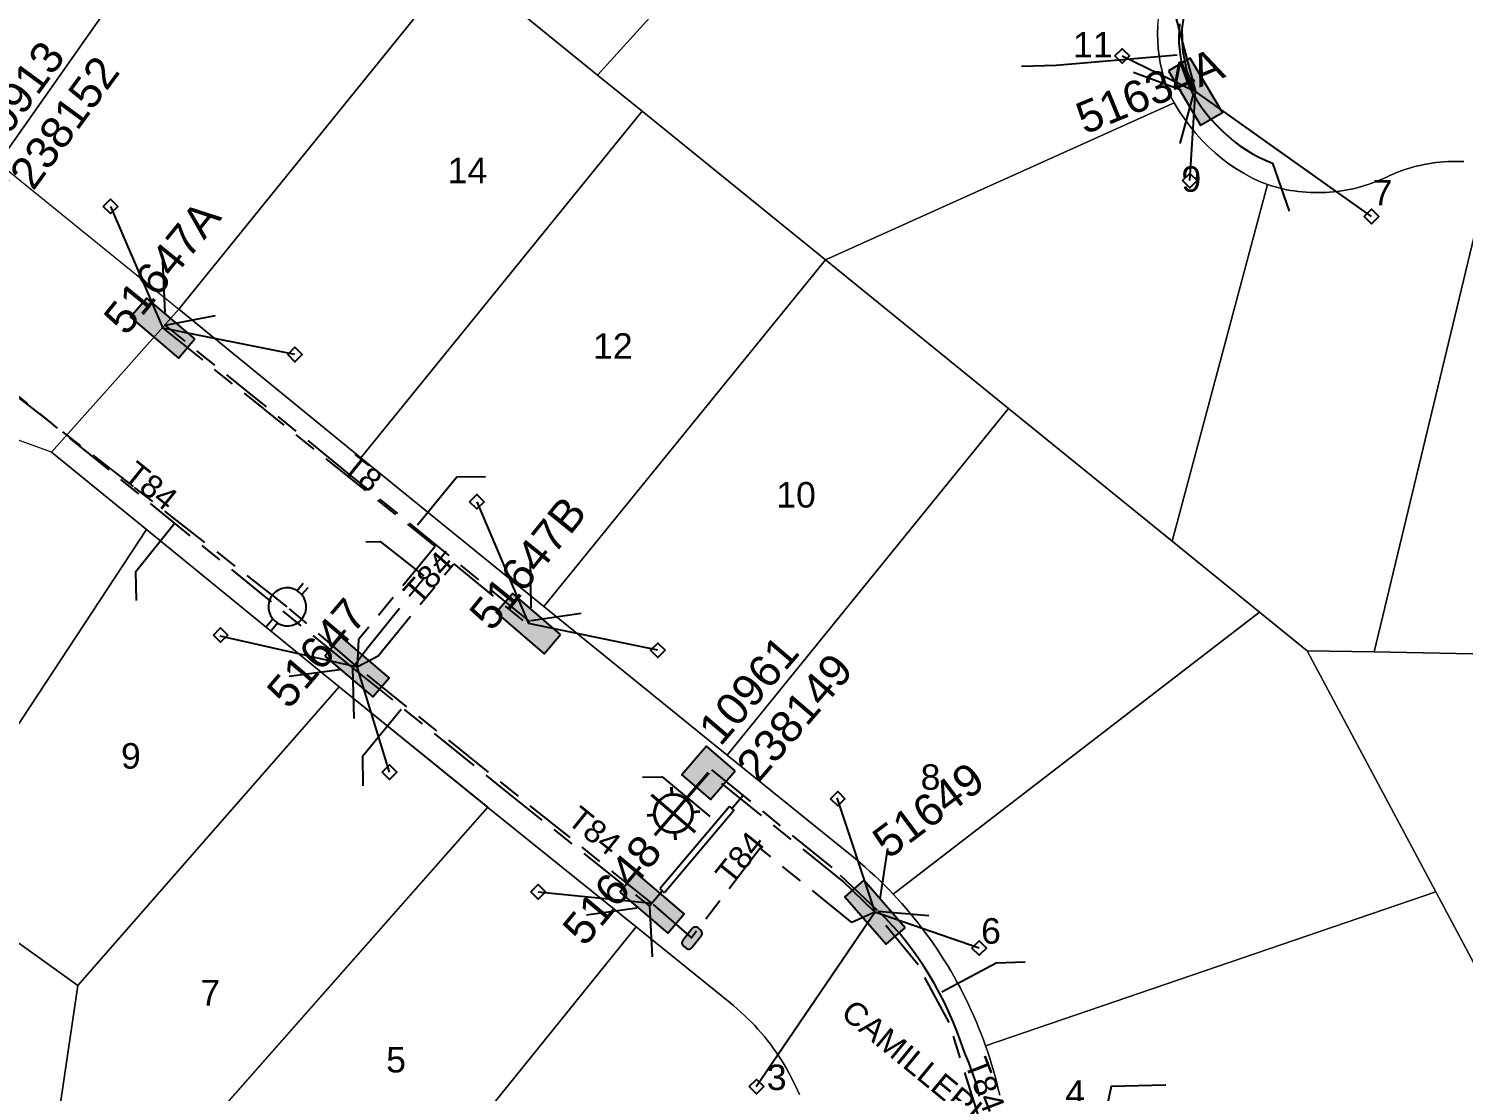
# Model space of a CAD drawing. Header units: metres. Extents: x 302094 to 304730, y 6265242 to 6268907.
# Drawn here: x 303814.9 to 303927.4, y 6267480.7 to 6267564 of the extents above; entities that cross this region are included whole.
import ezdxf
from ezdxf.enums import TextEntityAlignment as Align

# ---------------------------------------------------------------- set-up
doc = ezdxf.new("R2010")
doc.units = ezdxf.units.M
doc.linetypes.add('Cable Exist UG', pattern=[8.2, 4, -1.2, 1.8, -1.2])
doc.layers.get('0').update_dxf_attribs({"color": 6})
for name, color, linetype in [('_User Miscellaneous12', 7, 'Continuous'), ('Duct_SP_EXT', 7, 'Continuous'), ('Equip_LV_EXT', 7, 'Continuous'), ('Equip_SP_SL_EXT', 7, 'Continuous'), ('Mains_LV_EXT', 5, 'Continuous'), ('Mains_LV_SL_EXT', 4, 'Continuous'), ('Services_SP_EXT', 7, 'Continuous'), ('SupportsUG_SP_LV_EXT', 7, 'Continuous'), ('SupportsUG_SP_LV_SL_EXT', 7, 'Continuous'), ('Trench_SP_EXT', 7, 'Continuous')]:
    doc.layers.add(name, color=color, linetype=linetype)
doc.layers.add('Cadastre Land Parcels_SP_EXT', color=7, linetype='Continuous', lineweight=5)
doc.layers.add('Cadastre Roads_SP_EXT', color=9, linetype='Continuous', lineweight=5)
doc.styles.add('COLUMN_LABEL', font='arial.ttf')
doc.styles.add('iecARIAL', font='arial.ttf', dxfattribs={"height": 2})
doc.styles.add('POLE_LABEL', font='arial.ttf')
doc.styles.get("Standard").update_dxf_attribs({"font": 'arial.ttf'})

# ---------------------------------------------------------------- blocks, each defined once
blk = doc.blocks.new('COLUMN_EXT')
blk.add_hatch(color=256).paths.add_polyline_path([(-1.49, 1.48), (-1.49, -1.49), (1.48, -1.49), (1.48, 1.48)])
blk.add_lwpolyline([(-1.49, -1.49), (1.48, -1.49), (1.48, 1.48), (-1.49, 1.48)], close=True)
for tag, height, style, flags, p in [('ASSET_NUM', 2.5, 'COLUMN_LABEL', 8, (2, 2)), ('STRUCTURE_PLANT_NUMBER', 0.2, 'POLE_LABEL', 9, (1.81, 0.03)), ('STREET_CODE', 0.2, 'COLUMN_LABEL', 9, (1.81, -0.2))]:
    blk.add_attdef(tag, text='', height=height, dxfattribs=dict(style=style, flags=flags)).set_placement(p, align=Align.MIDDLE_LEFT)
at = {"flags": 9}
for tag, p in [('COLUMN_TYPE', (1.81, -0.4)), ('OWNED_BY', (1.81, -0.6)), ('STATE', (1.81, -0.8)), ('USAGE', (1.81, -1)), ('LEGEND', (1.81, -1.2)), ('STREETNAME', (1.81, -1.6)), ('SUBURB', (1.81, -1.8)), ('LOCATION', (1.81, -1.4)), ('NOTES', (1.81, -2))]:
    blk.add_attdef(tag, text='', height=0.2, dxfattribs=at).set_placement(p, align=Align.MIDDLE_LEFT)
at = {"flags": 1}
blk.add_attdef('Z', (1.81, -2.35), '', height=0.2, dxfattribs=at)
blk = doc.blocks.new('PILLAR_EXT')
blk.add_hatch(color=256).paths.add_polyline_path([(-2.475, 0.99), (-2.475, -0.99), (2.475, -0.99), (2.475, 0.99)])
blk.add_lwpolyline([(-2.475, -0.99), (2.475, -0.99), (2.475, 0.99), (-2.475, 0.99)], close=True)
at = {"style": 'iecARIAL', "flags": 8}
blk.add_attdef('ASSET_NUM', (1.5, 3.5), '', height=2.5, dxfattribs=at)
for tag, p, flags in [('OWNED_BY', (0, -0.2), 9), ('STATE', (0, -0.4), 9), ('SUPPORT_TYPE', (0, -0.6), 9), ('USAGE', (0, -0.8), 9), ('LEGEND', (0, -1), 9), ('LOCATION', (0, -1.2), 9), ('STREETNAME', (0, -1.8), 9), ('SUBURB', (0, -2), 1), ('NOTES', (0, -1.4), 9), ('PARENT', (0, -1.6), 9)]:
    blk.add_attdef(tag, p, '', height=0.2, dxfattribs=dict(flags=flags))
blk = doc.blocks.new('SL_LANTERN_EXT')
at = {"lineweight": 40}
for p, q in [((-1.46, 5.68), (-1.06, 5.28)), ((0, 1.97), (0, 6.47)), ((1.46, 5.68), (1.06, 5.28)), ((-2.25, 4.22), (2.25, 4.22)), ((-1.46, 2.76), (-1.06, 3.16)), ((0, 0), (0, 2.72)), ((1.46, 2.76), (1.06, 3.16))]:
    blk.add_line(p, q, dxfattribs=at)
blk.add_circle((0, 4.22), 1.5, dxfattribs=at)
at = {"style": 'iecARIAL', "flags": 8}
blk.add_attdef('ASSET_NUM', (1.5, 1.5), '', height=2.5, dxfattribs=at)
for tag, p, height, flags in [('CONSTRUCTED_VOLTAGE', (0.98, -0.65), 0.2, 9), ('CONTROL_TYPE', (0.98, -0.85), 0.2, 9), ('LANTERN_PURPOSE', (0.98, -1.05), 0.2, 9), ('LANTERN_TYPE', (0.98, -1.25), 0.2, 9), ('LNUMBER', (2.18, -3.25), 2.5, 8), ('OPERATING_VOLTAGE', (0.98, -1.65), 0.2, 9), ('ORIENTATION', (0.98, -1.85), 0.2, 9), ('OWNED_BY', (0.98, -2.05), 0.2, 9), ('STATE', (0.98, -2.25), 0.2, 9), ('NO_PHASES', (0.98, -1.45), 0.2, 9), ('USAGE', (0.98, -2.45), 0.2, 9), ('CEXIST', (0.98, -2.65), 0.2, 9), ('CNEW', (0.98, -2.85), 0.2, 9), ('CNUMBER', (0.98, -3.05), 0.2, 9), ('CREMOVE', (0.98, -3.25), 0.2, 9), ('CREPLACE', (0.98, -3.45), 0.2, 9), ('LKINGHEIGHT', (0.98, -3.65), 0.2, 9), ('LBRACKET', (0.98, -3.85), 0.2, 9), ('LBRACKETVOCAB', (0.98, -4.05), 0.2, 9), ('LCATEGORY', (0.98, -4.25), 0.2, 9), ('LCHARGE1', (0.98, -4.45), 0.2, 9), ('LCHARGE1PERCENT', (0.98, -4.65), 0.2, 9), ('LCHARGE2', (0.98, -4.85), 0.2, 9), ('LCHARGE2PERCENT', (0.98, -5.05), 0.2, 9), ('LCHARGE3', (0.98, -5.25), 0.2, 9), ('LCHARGE3PERCENT', (0.98, -5.45), 0.2, 9), ('LEXIST', (0.98, -5.65), 0.2, 9), ('LLAMP', (0.98, -5.85), 0.2, 9), ('LLAMPVOCAB', (0.98, -6.05), 0.2, 9), ('LMAST', (0.98, -6.25), 0.2, 9), ('LMASTVOCAB', (0.98, -6.45), 0.2, 9), ('LNEW', (0.98, -6.65), 0.2, 9), ('LANTNUMBER', (0.98, -6.85), 0.2, 9), ('LOUTREACH', (0.98, -7.25), 0.2, 9), ('LOUTREACHVOCAB', (0.98, -7.45), 0.2, 9), ('LRATECODE', (0.98, -7.65), 0.2, 9), ('LREMOVE', (0.98, -7.85), 0.2, 9), ('LREPLACE', (0.98, -8.05), 0.2, 9), ('LTYPE', (0.98, -8.25), 0.2, 9), ('LTYPEVOCAB', (0.98, -8.45), 0.2, 9), ('LEGEND', (0.98, -8.65), 0.2, 9), ('LOCATION', (0.98, -8.85), 0.2, 9), ('NOTES', (0.98, -9.05), 0.2, 9), ('STREETNAME', (0.98, -9.25), 0.2, 9), ('SUBURB', (0.98, -9.45), 0.2, 1)]:
    blk.add_attdef(tag, p, '', height=height, dxfattribs=dict(flags=flags))
blk = doc.blocks.new('CCP_EXT')
at = {"flags": 9}
for tag, p in [('STATE', (0, -1.8)), ('LEGEND', (0, -1.4)), ('LIFE_SUPPORT', (0, -1.6)), ('NOTES', (0, -2))]:
    blk.add_attdef(tag, text='', height=0.2, dxfattribs=at).set_placement(p, align=Align.MIDDLE_LEFT)
blk.add_wipeout([(0, 0.57), (0.57, 0), (0, -0.57), (-0.57, 0)])
blk.add_lwpolyline([(-0.57, 0), (0, 0.57), (0.57, 0), (0, -0.57), (-0.57, 0)])
at = {"flags": 1}
blk.add_attdef('Z', (0, 0), '', height=0.2, dxfattribs=at)
at = {"flags": 9}
for tag, p in [('CCP_TYPE', (0, 0)), ('CONSTRUCTED_VOLTAGE', (0, -0.2)), ('OPERATING_VOLTAGE', (0, -0.6)), ('ORIENTATION', (0, -0.8)), ('OWNED_BY', (0, -1)), ('NO_PHASES', (0, -0.4)), ('USAGE', (0, -1.2))]:
    blk.add_attdef(tag, text='', height=0.2, dxfattribs=at).set_placement(p, align=Align.MIDDLE_LEFT)
blk = doc.blocks.new('LV_STJ_EXT')
h = blk.add_hatch(color=256)
edge = h.paths.add_edge_path()
edge.add_ellipse((-0.59, 0.13), major_axis=(0.226, 0.226), ratio=1, start_angle=45, end_angle=135)
edge.add_line((-0.91, 0.13), (-0.91, -0.13))
edge.add_ellipse((-0.59, -0.13), major_axis=(0.226, 0.226), ratio=1, start_angle=135, end_angle=225)
edge.add_line((-0.59, -0.45), (0.59, -0.45))
edge.add_ellipse((0.59, -0.13), major_axis=(-0.226, 0.226), ratio=1, start_angle=135, end_angle=225)
edge.add_line((0.91, -0.13), (0.91, 0.13))
edge.add_ellipse((0.59, 0.13), major_axis=(-0.226, 0.226), ratio=1, start_angle=225, end_angle=315)
edge.add_line((0.59, 0.45), (-0.59, 0.45))
blk.add_lwpolyline([(-0.91, 0.13), (-0.91, -0.13, 0.414214), (-0.59, -0.45), (0.59, -0.45, 0.414214), (0.91, -0.13), (0.91, 0.13, 0.414214), (0.59, 0.45), (-0.59, 0.45, 0.414214)], format="xyb", close=True)
at = {"flags": 1}
blk.add_attdef('Z', (0, 0), '', height=0.2, dxfattribs=at)
at = {"flags": 9}
for tag, p in [('ORIENTATION', (0, 0)), ('USAGE', (0, -0.2)), ('LEGEND', (0, -0.4)), ('NOTES', (0, -0.6))]:
    blk.add_attdef(tag, text='', height=0.2, dxfattribs=at).set_placement(p, align=Align.MIDDLE_LEFT)
blk = doc.blocks.new('LV_UG_LINKS_OPEN_EXT')
for p, q in [((-0.25, 1.47), (-0.25, 2.22)), ((0.25, 1.47), (0.25, 2.22)), ((-0.25, -1.47), (-0.25, -2.22)), ((0.25, -1.47), (0.25, -2.22))]:
    blk.add_line(p, q)
at = {"flags": 9}
for tag, p in [('ACTUAL_STATUS', (0, 0)), ('CONSTRUCTED_VOLTAGE', (0, -0.2)), ('OPERATING_VOLTAGE', (0, -0.6)), ('ORIENTATION', (0, -0.8)), ('STATE', (0, -1)), ('SWITCH_TYPE', (0, -1.2)), ('NO_PHASES', (0, -0.4)), ('USAGE', (0, -1.4)), ('NOTES', (0, -1.6))]:
    blk.add_attdef(tag, text='', height=0.2, dxfattribs=at).set_placement(p, align=Align.MIDDLE_LEFT)
at = {"flags": 1}
blk.add_attdef('Z', (0, 0), '', height=0.2, dxfattribs=at)
blk.add_wipeout([(-0.25, 1.47), (-0.43, 1.43), (-0.61, 1.36), (-0.77, 1.28), (-0.93, 1.17), (-1.07, 1.05), (-1.19, 0.9), (-1.29, 0.75), (-1.38, 0.58), (-1.44, 0.4), (-1.48, 0.22), (-1.49, 0.03), (-1.49, -0.16), (-1.45, -0.34), (-1.4, -0.52), (-1.32, -0.69), (-1.23, -0.85), (-1.11, -1), (-0.98, -1.13), (-0.83, -1.24), (-0.66, -1.34), (-0.49, -1.41), (-0.31, -1.46), (-0.13, -1.49), (0.06, -1.49), (0.25, -1.47), (0.43, -1.43), (0.61, -1.36), (0.77, -1.28), (0.93, -1.17), (1.07, -1.05), (1.19, -0.9), (1.29, -0.75), (1.38, -0.58), (1.44, -0.4), (1.48, -0.22), (1.49, -0.03), (1.49, 0.16), (1.45, 0.34), (1.4, 0.52), (1.32, 0.69), (1.23, 0.85), (1.11, 1), (0.98, 1.13), (0.83, 1.24), (0.66, 1.34), (0.49, 1.41), (0.31, 1.46), (0.13, 1.49), (-0.06, 1.49)])
blk.add_lwpolyline([(0, -1.49, 1), (0, 1.49, 1)], format="xyb", close=True)

msp = doc.modelspace()

# ---------------------------------------------------------------- linework, layer by layer
at = {"layer": '_User Miscellaneous12'}
for p, q in [((303869.88, 6267503.03), (303864.42, 6267496.55)), ((303870.25, 6267502.72), (303864.79, 6267496.24)), ((303869.88, 6267503.03), (303870.06, 6267502.87)), ((303870.25, 6267502.72), (303870.06, 6267502.87)), ((303864.42, 6267496.55), (303864.6, 6267496.4)), ((303864.79, 6267496.24), (303864.6, 6267496.4))]:
    msp.add_line(p, q, dxfattribs=at)
at = {"layer": 'Cadastre Land Parcels_SP_EXT', "linetype": 'Continuous'}
for points in [[(303860.17, 6267605.58), (303859.51, 6267605.46), (303858.84, 6267605.37), (303858.18, 6267605.32), (303857.52, 6267605.3), (303856.86, 6267605.32), (303856.2, 6267605.38), (303855.54, 6267605.47), (303854.89, 6267605.6), (303854.25, 6267605.77), (303853.62, 6267605.97), (303853, 6267606.21), (303852.38, 6267606.48), (303851.78, 6267606.79), (303851.19, 6267607.13), (303850.62, 6267607.5), (303839.87, 6267576.37), (303848.67, 6267569.22), (303859.54, 6267560.39), (303868.26, 6267570.03), (303860.17, 6267605.58)], [(303832.56, 6267581.98), (303822.22, 6267590.61), (303798.37, 6267565.01), (303812.53, 6267553.51), (303832.56, 6267581.98)], [(303839.87, 6267576.37), (303832.56, 6267581.98), (303812.53, 6267553.51), (303826.7, 6267542.02), (303848.67, 6267569.22), (303839.87, 6267576.37)], [(303903.95, 6267567.08), (303868.26, 6267570.03), (303859.54, 6267560.39), (303863.03, 6267557.56), (303877.4, 6267545.89), (303904.74, 6267558.21), (303904.49, 6267558.69), (303904.27, 6267559.19), (303904.08, 6267559.71), (303903.91, 6267560.24), (303903.76, 6267560.79), (303903.64, 6267561.34), (303903.55, 6267561.91), (303903.49, 6267562.48), (303903.45, 6267563.06), (303903.44, 6267563.64), (303903.46, 6267564.22), (303903.51, 6267564.8), (303903.58, 6267565.38), (303903.68, 6267565.95), (303903.8, 6267566.52), (303903.95, 6267567.08)], [(303859.54, 6267560.39), (303848.67, 6267569.22), (303826.7, 6267542.02), (303840.96, 6267530.38), (303863.03, 6267557.56), (303859.54, 6267560.39)], [(303912.06, 6267551.8), (303911.44, 6267552.05), (303910.82, 6267552.34), (303910.22, 6267552.67), (303909.63, 6267553.03), (303909.06, 6267553.41), (303908.5, 6267553.83), (303907.96, 6267554.28), (303907.44, 6267554.76), (303906.94, 6267555.27), (303906.45, 6267555.81), (303905.99, 6267556.37), (303905.55, 6267556.96), (303905.13, 6267557.57), (303904.74, 6267558.21), (303877.4, 6267545.89), (303891.76, 6267534.23), (303904.58, 6267523.83), (303912.06, 6267551.8)], [(303877.4, 6267545.89), (303863.03, 6267557.56), (303840.96, 6267530.38), (303855.33, 6267518.71), (303877.4, 6267545.89)], [(303891.76, 6267534.23), (303877.4, 6267545.89), (303855.33, 6267518.71), (303869.69, 6267507.04), (303891.76, 6267534.23)], [(303911.42, 6267518.27), (303904.58, 6267523.83), (303891.76, 6267534.23), (303869.69, 6267507.04), (303879.34, 6267499.26), (303879.74, 6267498.94), (303880.13, 6267498.61), (303880.51, 6267498.27), (303880.89, 6267497.93), (303881.27, 6267497.58), (303881.64, 6267497.23), (303882, 6267496.87), (303882.36, 6267496.51), (303882.71, 6267496.14), (303911.42, 6267518.27)], [(303824.16, 6267524.74), (303816.72, 6267530.81), (303813.2, 6267532.1), (303809.49, 6267531.56), (303806.49, 6267529.32), (303791.97, 6267508.12), (303806.46, 6267497.83), (303824.16, 6267524.74)], [(303839.27, 6267512.41), (303824.16, 6267524.74), (303806.46, 6267497.83), (303818.79, 6267488.99), (303839.27, 6267512.41)], [(303925.25, 6267496.32), (303915.16, 6267515.24), (303911.42, 6267518.27), (303882.71, 6267496.14), (303883.05, 6267495.77), (303883.39, 6267495.4), (303883.72, 6267495.02), (303884.04, 6267494.64), (303884.36, 6267494.25), (303884.67, 6267493.86), (303884.98, 6267493.46), (303885.28, 6267493.06), (303885.58, 6267492.66), (303885.87, 6267492.25), (303886.15, 6267491.83), (303886.42, 6267491.41), (303886.69, 6267490.99), (303886.96, 6267490.57), (303887.22, 6267490.14), (303887.47, 6267489.7), (303887.71, 6267489.26), (303887.95, 6267488.82), (303888.18, 6267488.38), (303888.41, 6267487.93), (303888.62, 6267487.48), (303888.83, 6267487.03), (303889.04, 6267486.57), (303889.24, 6267486.11), (303889.43, 6267485.64), (303889.61, 6267485.18), (303889.79, 6267484.71), (303889.96, 6267484.24), (303925.25, 6267496.32)], [(303920.41, 6267515.14), (303915.16, 6267515.24), (303925.25, 6267496.32), (303929.72, 6267487.94), (303946.47, 6267487.61), (303947.51, 6267493.23), (303950.8, 6267511.03), (303981.33, 6267510.44), (303981.68, 6267513.93), (303961.54, 6267514.33), (303938.42, 6267514.78), (303920.41, 6267515.14)], [(303850.92, 6267502.96), (303839.27, 6267512.41), (303818.79, 6267488.99), (303816.57, 6267473.93), (303820.43, 6267473.36), (303824.36, 6267472.79), (303850.92, 6267502.96)], [(303818.79, 6267488.99), (303806.46, 6267497.83), (303791.97, 6267508.12), (303784.35, 6267496.98), (303804.89, 6267471.63), (303816.57, 6267473.93), (303818.79, 6267488.99)], [(303862.55, 6267493.58), (303850.92, 6267502.95), (303824.36, 6267472.79), (303833.44, 6267471.47), (303843.54, 6267469.99), (303862.55, 6267493.58)]]:
    msp.add_lwpolyline(points, close=True, dxfattribs=at)
for points in [[(303927.44, 6267553.6), (303927.13, 6267553.62), (303926.81, 6267553.62), (303926.5, 6267553.62), (303926.19, 6267553.61), (303925.88, 6267553.59), (303925.57, 6267553.56), (303925.26, 6267553.53), (303924.95, 6267553.49), (303924.64, 6267553.44), (303924.33, 6267553.38), (303924.03, 6267553.31), (303923.72, 6267553.24), (303923.42, 6267553.16), (303923.12, 6267553.07), (303922.83, 6267552.98), (303922.53, 6267552.87), (303922.24, 6267552.77), (303921.95, 6267552.65), (303921.66, 6267552.52), (303921.38, 6267552.39), (303921.1, 6267552.26), (303920.82, 6267552.14), (303920.53, 6267552.02), (303920.24, 6267551.91), (303919.95, 6267551.81), (303919.66, 6267551.72), (303919.36, 6267551.63), (303919.06, 6267551.55), (303918.76, 6267551.48), (303918.46, 6267551.41), (303918.16, 6267551.36), (303917.85, 6267551.31), (303917.55, 6267551.26), (303917.24, 6267551.23), (303916.93, 6267551.2), (303916.62, 6267551.18), (303916.32, 6267551.17), (303916.01, 6267551.17), (303915.7, 6267551.17), (303915.39, 6267551.18), (303915.08, 6267551.2), (303914.77, 6267551.22), (303914.47, 6267551.26), (303914.16, 6267551.3), (303913.86, 6267551.35), (303913.55, 6267551.4), (303913.25, 6267551.47), (303912.95, 6267551.54), (303912.65, 6267551.62), (303912.36, 6267551.7), (303912.06, 6267551.8), (303904.58, 6267523.83), (303911.42, 6267518.27), (303915.16, 6267515.24), (303920.41, 6267515.14), (303929.6, 6267553.3)], [(303929.6, 6267553.3), (303920.41, 6267515.14), (303938.42, 6267514.78)], [(303929.72, 6267487.94), (303925.25, 6267496.32), (303889.96, 6267484.24), (303890.12, 6267483.76), (303890.28, 6267483.28), (303890.43, 6267482.8), (303890.57, 6267482.32), (303890.7, 6267481.84), (303890.83, 6267481.35), (303890.95, 6267480.86), (303891.06, 6267480.37)], [(303875.36, 6267480.42), (303875.21, 6267480.77), (303875.05, 6267481.12), (303874.88, 6267481.46), (303874.71, 6267481.8), (303874.53, 6267482.13), (303874.34, 6267482.47), (303874.15, 6267482.79), (303873.95, 6267483.12), (303873.74, 6267483.44), (303873.53, 6267483.75), (303873.3, 6267484.06), (303873.08, 6267484.37), (303872.85, 6267484.67), (303872.61, 6267484.97), (303872.36, 6267485.26), (303872.11, 6267485.55), (303871.85, 6267485.83), (303871.59, 6267486.1), (303871.32, 6267486.37), (303871.05, 6267486.64), (303870.77, 6267486.9), (303870.49, 6267487.15), (303870.2, 6267487.4), (303869.91, 6267487.64), (303862.55, 6267493.58), (303843.54, 6267469.99)]]:
    msp.add_lwpolyline(points, dxfattribs=at)
at = {"layer": 'Duct_SP_EXT'}
for p, q in [((303869.88, 6267503.03), (303864.42, 6267496.55)), ((303870.25, 6267502.72), (303864.79, 6267496.24)), ((303869.88, 6267503.03), (303870.06, 6267502.87)), ((303870.25, 6267502.72), (303870.06, 6267502.87)), ((303864.42, 6267496.55), (303864.6, 6267496.4)), ((303864.79, 6267496.24), (303864.6, 6267496.4))]:
    msp.add_line(p, q, dxfattribs=at)
at = {"layer": 'Duct_SP_EXT', "linetype": 'Continuous'}
for points in [[(303823.38, 6267519.19), (303823.34, 6267521.46), (303826.38, 6267525.26)], [(303841.37, 6267523.77), (303842.48, 6267523.8), (303845.91, 6267521.12)], [(303863.06, 6267505.33), (303864.6, 6267505.34), (303868.34, 6267502.24)], [(303904.09, 6267481.16), (303899.79, 6267481.05), (303896.56, 6267465.77), (303890.7, 6267465.41)]]:
    msp.add_lwpolyline(points, dxfattribs=at)
at = {"layer": 'Mains_LV_EXT', "linetype": 'Cable Exist UG'}
for points in [[(303921.82, 6267572.49), (303919.87, 6267568.95), (303917.65, 6267570.05), (303915.47, 6267570.23), (303913.66, 6267569.79), (303912.6, 6267569.28), (303911.18, 6267568.38), (303910.28, 6267567.08), (303910.04, 6267566.54), (303906.37, 6267568.32), (303905.98, 6267567.23), (303905.59, 6267565.78), (303905.34, 6267564.03), (303905.38, 6267562.35), (303905.73, 6267560.68), (303906.41, 6267559.09)], [(303840.68, 6267513.97), (303842.33, 6267514.85), (303848.27, 6267522.06), (303854.05, 6267517.28)], [(303881.28, 6267494.73), (303879.48, 6267493.91), (303872.28, 6267499.74), (303866.89, 6267492.71)], [(303866.94, 6267492.7), (303863.8, 6267495.45)]]:
    msp.add_lwpolyline(points, dxfattribs=at)
at = {"layer": 'Services_SP_EXT'}
msp.add_lwpolyline([(303903.01, 6267571.92), (303906.41, 6267559.09)], dxfattribs=at)
at = {"layer": 'Trench_SP_EXT', "linetype": 'Cable Exist UG'}
for points in [[(303905.16, 6267564.4), (303905.12, 6267563.9), (303905.1, 6267563.41), (303905.11, 6267562.93), (303905.15, 6267562.45), (303905.2, 6267561.98), (303905.28, 6267561.51), (303905.38, 6267561.05), (303905.51, 6267560.6), (303905.65, 6267560.15), (303905.82, 6267559.72), (303906, 6267559.31), (303906.23, 6267558.88)], [(303901.54, 6267560.61), (303906.23, 6267558.88), (303904.91, 6267554.04)], [(303906.16, 6267559.02), (303906.51, 6267558.42), (303906.88, 6267557.88), (303907.26, 6267557.37), (303907.66, 6267556.89), (303908.08, 6267556.43), (303908.52, 6267555.99), (303908.97, 6267555.59), (303909.43, 6267555.2), (303909.9, 6267554.85), (303910.38, 6267554.52), (303910.87, 6267554.22), (303911.38, 6267553.96), (303911.89, 6267553.72), (303912.44, 6267553.49)], [(303912.44, 6267553.49), (303914.08, 6267548.82)], [(303825.42, 6267545.77), (303825.64, 6267540.78), (303830.56, 6267541.71)], [(303846.71, 6267521.91), (303847.67, 6267523.06)], [(303854.26, 6267522.6), (303854.3, 6267517.6), (303859.25, 6267518.33)], [(303841.49, 6267515.46), (303846.64, 6267521.84)], [(303840.33, 6267513.89), (303841.49, 6267515.46)], [(303835.36, 6267513.24), (303840.31, 6267513.91), (303840.46, 6267509.1)], [(303870.06, 6267502.87), (303870.94, 6267503.91)], [(303882.26, 6267499.73), (303881.52, 6267494.82), (303886.47, 6267494.38)], [(303863.61, 6267495.22), (303864.6, 6267496.4)], [(303858.66, 6267494.52), (303863.61, 6267495.22), (303863.88, 6267490.22)]]:
    msp.add_lwpolyline(points, dxfattribs=at)

# ---------------------------------------------------------------- block references
at = {"layer": 'Equip_LV_EXT', "rotation": 231.2811115649765}
msp.add_blockref('LV_STJ_EXT', (303866.94, 6267492.7), dxfattribs=at)
at = {"layer": 'Equip_SP_SL_EXT'}
ref = msp.add_blockref('SL_LANTERN_EXT', (303811.27, 6267552.05), dxfattribs=dict(at, rotation=139.7333784794509))
ref.add_attrib('ASSET_NUM', '10913', dxfattribs={"layer": '0', "height": 2.5, "rotation": 53.791, "style": 'iecARIAL'}).set_placement((303812.77, 6267553.55), align=Align.BOTTOM_LEFT)
ref = msp.add_blockref('SL_LANTERN_EXT', (303868.23, 6267505.67), dxfattribs=dict(at, rotation=139.356226737164))
ref.add_attrib('ASSET_NUM', '10961', dxfattribs={"layer": '0', "height": 2.5, "rotation": 49.3956, "style": 'iecARIAL'}).set_placement((303869.73, 6267507.17), align=Align.BOTTOM_LEFT)
at = {"layer": 'SupportsUG_SP_LV_EXT'}
ref = msp.add_blockref('PILLAR_EXT', (303906.41, 6267559.09), dxfattribs=dict(at, rotation=300.5069638368123))
ref.add_attrib('ASSET_NUM', '51634A', dxfattribs={"layer": '0', "height": 2.5, "rotation": 22.3266, "style": 'iecARIAL'}).set_placement((303907.91, 6267562.59), align=Align.TOP_RIGHT)
ref = msp.add_blockref('PILLAR_EXT', (303825.44, 6267540.55), dxfattribs=dict(at, rotation=139.7543869319392))
ref.add_attrib('ASSET_NUM', '51647A', dxfattribs={"layer": '0', "height": 2.5, "rotation": 51.0071, "style": 'iecARIAL'}).set_placement((303826.94, 6267544.06), align=Align.BOTTOM_CENTER)
ref = msp.add_blockref('PILLAR_EXT', (303854.11, 6267517.37), dxfattribs=dict(at, rotation=139.356226737164))
ref.add_attrib('ASSET_NUM', '51647B', dxfattribs={"layer": '0', "height": 2.5, "rotation": 51.0071, "style": 'iecARIAL'}).set_placement((303855.61, 6267520.87), align=Align.BOTTOM_CENTER)
ref = msp.add_blockref('PILLAR_EXT', (303840.68, 6267513.97), dxfattribs=dict(at, rotation=319.5817382971804))
ref.add_attrib('ASSET_NUM', '51647', dxfattribs={"layer": '0', "height": 2.5, "rotation": 49.618, "style": 'iecARIAL'}).set_placement((303842.18, 6267517.47), align=Align.BOTTOM_RIGHT)
ref = msp.add_blockref('PILLAR_EXT', (303881.28, 6267494.73), dxfattribs=dict(at, rotation=131.0999050040244))
ref.add_attrib('ASSET_NUM', '51649', dxfattribs={"layer": '0', "height": 2.5, "rotation": 36.8624, "style": 'iecARIAL'}).set_placement((303882.78, 6267498.23), align=Align.BOTTOM_LEFT)
ref = msp.add_blockref('PILLAR_EXT', (303863.8, 6267495.45), dxfattribs=dict(at, rotation=319.5815381373365))
ref.add_attrib('ASSET_NUM', '51648', dxfattribs={"layer": '0', "height": 2.5, "rotation": 50.3384, "style": 'iecARIAL'}).set_placement((303865.3, 6267498.95), align=Align.BOTTOM_RIGHT)
at = {"layer": 'SupportsUG_SP_LV_SL_EXT'}
ref = msp.add_blockref('COLUMN_EXT', (303811.27, 6267551.97), dxfattribs=dict(at, rotation=139.7333784794509))
ref.add_attrib('ASSET_NUM', '238152', dxfattribs={"layer": '0', "height": 2.5, "rotation": 53.791, "style": 'COLUMN_LABEL'}).set_placement((303813.27, 6267552.72), align=Align.TOP_LEFT)
ref = msp.add_blockref('COLUMN_EXT', (303868.23, 6267505.67), dxfattribs=dict(at, rotation=139.356226737164))
ref.add_attrib('ASSET_NUM', '238149', dxfattribs={"layer": '0', "height": 2.5, "rotation": 49.3956, "style": 'COLUMN_LABEL'}).set_placement((303870.23, 6267506.42), align=Align.TOP_LEFT)

# ---------------------------------------------------------------- texts
at = {"layer": 'Cadastre Land Parcels_SP_EXT'}
for s, p in [('11', (303896.81, 6267561.77)), ('14', (303847.78, 6267551.91)), ('9', (303905.31, 6267551.24)), ('7', (303920.3, 6267550.17)), ('12', (303859.18, 6267538.14)), ('10', (303873.54, 6267526.47)), ('9', (303822.17, 6267505.99)), ('8', (303884.86, 6267504.33)), ('6', (303889.6, 6267492.26)), ('7', (303828.39, 6267487.41)), ('5', (303842.96, 6267482.16)), ('3', (303872.8, 6267480.78)), ('4', (303896.2, 6267479.55))]:
    msp.add_text(s, height=2, dxfattribs=at).set_placement(p)
at = {"layer": 'Cadastre Roads_SP_EXT'}
msp.add_text('CAMILLERI AVE', height=1.8, rotation=320.5278, dxfattribs=at).set_placement((303878.5, 6267486.63))
at = {"layer": 'Mains_LV_EXT'}
for s, rotation, p in [('T84', 321.1405, (303822.28, 6267528.83)), ('T8', 320.9709, (303839.4, 6267529.39)), ('T84', 48.5221, (303845.5, 6267518.78)), ('T84', 321.0822, (303857.04, 6267501.78)), ('T84', 51.3536, (303870.04, 6267496.73)), ('T84', 291.1234, (303888.29, 6267482.89))]:
    msp.add_text(s, height=1.8, rotation=rotation, dxfattribs=at).set_placement(p)

# ---------------------------------------------------------------- next in the draw order: block references
at = {"layer": 'Services_SP_EXT'}
for p in [(303900.66, 6267561.89), (303905.97, 6267552.11), (303821.35, 6267550.09), (303920.21, 6267549.3), (303835.81, 6267538.47), (303850.07, 6267526.93), (303829.98, 6267516.47), (303864.26, 6267515.27), (303843.22, 6267505.71), (303878.36, 6267503.63), (303854.87, 6267496.33), (303889.45, 6267491.92), (303872, 6267481.05)]:
    msp.add_blockref('CCP_EXT', p, dxfattribs=at)

# ---------------------------------------------------------------- next in the draw order: linework, layer by layer
at = {"layer": 'Cadastre Roads_SP_EXT', "linetype": 'Continuous'}
for points in [[(303903.46, 6267564.22), (303903.44, 6267563.64), (303903.45, 6267563.06), (303903.49, 6267562.48), (303903.55, 6267561.91), (303903.64, 6267561.34), (303903.76, 6267560.79), (303903.91, 6267560.25), (303904.08, 6267559.71), (303904.27, 6267559.19), (303904.49, 6267558.69), (303904.74, 6267558.21), (303905.13, 6267557.57), (303905.55, 6267556.96), (303905.99, 6267556.37), (303906.45, 6267555.81), (303906.94, 6267555.27), (303907.44, 6267554.76), (303907.96, 6267554.28), (303908.5, 6267553.83), (303909.06, 6267553.41), (303909.63, 6267553.02), (303910.22, 6267552.67), (303910.82, 6267552.34), (303911.44, 6267552.05), (303912.06, 6267551.8), (303912.36, 6267551.7), (303912.65, 6267551.62), (303912.95, 6267551.54), (303913.25, 6267551.47), (303913.55, 6267551.4), (303913.86, 6267551.35), (303914.16, 6267551.3), (303914.47, 6267551.26), (303914.77, 6267551.22), (303915.08, 6267551.2), (303915.39, 6267551.18), (303915.7, 6267551.17), (303916.01, 6267551.17), (303916.32, 6267551.17), (303916.62, 6267551.18), (303916.93, 6267551.2), (303917.24, 6267551.23), (303917.55, 6267551.26), (303917.85, 6267551.31), (303918.16, 6267551.36), (303918.46, 6267551.41), (303918.76, 6267551.48), (303919.06, 6267551.55), (303919.36, 6267551.63), (303919.66, 6267551.72), (303919.95, 6267551.81), (303920.24, 6267551.91), (303920.53, 6267552.02), (303920.82, 6267552.14), (303921.1, 6267552.26), (303921.38, 6267552.39), (303921.66, 6267552.52), (303921.95, 6267552.65), (303922.24, 6267552.77), (303922.53, 6267552.87), (303922.83, 6267552.98), (303923.12, 6267553.07), (303923.42, 6267553.16), (303923.72, 6267553.24), (303924.03, 6267553.31), (303924.33, 6267553.38), (303924.64, 6267553.44), (303924.95, 6267553.49), (303925.26, 6267553.53), (303925.57, 6267553.56), (303925.88, 6267553.59), (303926.19, 6267553.61), (303926.5, 6267553.62), (303926.81, 6267553.62), (303927.13, 6267553.62), (303927.44, 6267553.6)], [(303891.06, 6267480.37), (303890.95, 6267480.86), (303890.83, 6267481.35), (303890.7, 6267481.84), (303890.57, 6267482.32), (303890.43, 6267482.8), (303890.28, 6267483.28), (303890.12, 6267483.76), (303889.96, 6267484.24), (303889.79, 6267484.71), (303889.61, 6267485.18), (303889.43, 6267485.64), (303889.24, 6267486.11), (303889.04, 6267486.57), (303888.83, 6267487.03), (303888.62, 6267487.48), (303888.41, 6267487.93), (303888.18, 6267488.38), (303887.95, 6267488.82), (303887.71, 6267489.26), (303887.47, 6267489.7), (303887.22, 6267490.14), (303886.96, 6267490.57), (303886.69, 6267490.99), (303886.42, 6267491.41), (303886.15, 6267491.83), (303885.87, 6267492.25), (303885.58, 6267492.66), (303885.28, 6267493.06), (303884.98, 6267493.46), (303884.67, 6267493.86), (303884.36, 6267494.25), (303884.04, 6267494.64), (303883.72, 6267495.02), (303883.39, 6267495.4), (303883.05, 6267495.77), (303882.71, 6267496.14), (303882.36, 6267496.51), (303882, 6267496.87), (303881.64, 6267497.23), (303881.27, 6267497.58), (303880.89, 6267497.93), (303880.51, 6267498.27), (303880.13, 6267498.61), (303879.74, 6267498.94), (303879.34, 6267499.26), (303869.69, 6267507.04), (303855.33, 6267518.71), (303840.96, 6267530.38), (303826.7, 6267542.02), (303822.15, 6267536.91), (303816.72, 6267530.81), (303824.16, 6267524.74), (303839.27, 6267512.41), (303850.92, 6267502.95), (303862.55, 6267493.58), (303869.91, 6267487.64), (303870.2, 6267487.4), (303870.49, 6267487.15), (303870.77, 6267486.9), (303871.05, 6267486.64), (303871.32, 6267486.37), (303871.59, 6267486.1), (303871.85, 6267485.83), (303872.11, 6267485.55), (303872.36, 6267485.26), (303872.61, 6267484.97), (303872.85, 6267484.67), (303873.08, 6267484.37), (303873.3, 6267484.06), (303873.53, 6267483.75), (303873.74, 6267483.44), (303873.95, 6267483.12), (303874.15, 6267482.79), (303874.34, 6267482.47), (303874.53, 6267482.13), (303874.71, 6267481.8), (303874.88, 6267481.46), (303875.05, 6267481.12), (303875.21, 6267480.77), (303875.36, 6267480.42)]]:
    msp.add_lwpolyline(points, dxfattribs=at)
at = {"layer": 'Duct_SP_EXT', "linetype": 'Continuous'}
for points in [[(303892.77, 6267561.1), (303895.5, 6267561.16), (303904.97, 6267561.98)], [(303850.75, 6267528.89), (303848.5, 6267528.84), (303845.42, 6267525.09)], [(303841.16, 6267504.65), (303841.12, 6267507), (303844.13, 6267510.65)], [(303893.05, 6267490.8), (303890.79, 6267490.73), (303886.52, 6267488.47)]]:
    msp.add_lwpolyline(points, dxfattribs=at)
at = {"layer": 'Mains_LV_EXT', "linetype": 'Cable Exist UG'}
for points in [[(303863.78, 6267495.45), (303840.68, 6267513.97)], [(303889.93, 6267469.82), (303889.52, 6267478.33), (303887.1, 6267486.09), (303884.66, 6267490.6), (303881.28, 6267494.73)]]:
    msp.add_lwpolyline(points, dxfattribs=at)
at = {"layer": 'Mains_LV_SL_EXT', "linetype": 'Cable Exist UG'}
msp.add_lwpolyline([(303881.28, 6267494.73), (303878.77, 6267497.16), (303868.32, 6267505.58)], dxfattribs=at)
at = {"layer": 'Services_SP_EXT'}
for points in [[(303900.66, 6267561.89), (303906.41, 6267559.09)], [(303905.97, 6267552.11), (303906.41, 6267559.09)], [(303920.21, 6267549.3), (303906.41, 6267559.09)], [(303821.35, 6267550.09), (303825.44, 6267540.55)], [(303835.81, 6267538.47), (303825.44, 6267540.55)], [(303850.07, 6267526.93), (303854.11, 6267517.37)], [(303864.26, 6267515.27), (303854.11, 6267517.37)], [(303843.22, 6267505.71), (303840.68, 6267513.97)], [(303878.29, 6267503.71), (303881.28, 6267494.73)], [(303854.87, 6267496.33), (303863.8, 6267495.45)], [(303871.97, 6267481.05), (303881.28, 6267494.73)], [(303889.45, 6267491.92), (303881.28, 6267494.73)]]:
    msp.add_lwpolyline(points, dxfattribs=at)
at = {"layer": 'Trench_SP_EXT', "linetype": 'Cable Exist UG'}
for points in [[(303840.33, 6267513.89), (303852.04, 6267504.46), (303863.59, 6267495.22)], [(303881.48, 6267494.86), (303877.92, 6267498.23), (303868.5, 6267505.9)], [(303889.48, 6267480.27), (303889.31, 6267480.95), (303889.11, 6267481.63), (303888.88, 6267482.29), (303888.63, 6267482.93), (303888.32, 6267483.66), (303888.02, 6267484.56), (303887.73, 6267485.35), (303887.41, 6267486.13), (303887.08, 6267486.9), (303886.72, 6267487.65), (303886.34, 6267488.37), (303885.94, 6267489.1), (303885.52, 6267489.81), (303885.09, 6267490.51), (303884.63, 6267491.18), (303884.16, 6267491.84), (303883.68, 6267492.48), (303883.17, 6267493.1), (303882.64, 6267493.69), (303882.1, 6267494.25), (303881.52, 6267494.82)]]:
    msp.add_lwpolyline(points, dxfattribs=at)

# ---------------------------------------------------------------- next in the draw order: block references
at = {"layer": 'Equip_LV_EXT', "rotation": 139.6223336120235}
msp.add_blockref('LV_UG_LINKS_OPEN_EXT', (303835.21, 6267518.68), dxfattribs=at)

# ---------------------------------------------------------------- next in the draw order: linework, layer by layer
at = {"layer": 'Mains_LV_EXT', "linetype": 'Cable Exist UG'}
for points in [[(303835.21, 6267518.68), (303823.14, 6267528.12), (303812.29, 6267536.53), (303812.72, 6267539.45), (303791.26, 6267556.62), (303788.07, 6267556.62)], [(303825.43, 6267540.56), (303846.8, 6267523.42), (303840.8, 6267516.12), (303840.68, 6267513.97)], [(303840.68, 6267513.97), (303835.21, 6267518.68)]]:
    msp.add_lwpolyline(points, dxfattribs=at)
at = {"layer": 'Services_SP_EXT'}
msp.add_lwpolyline([(303829.93, 6267516.4), (303840.68, 6267513.97)], dxfattribs=at)
at = {"layer": 'Trench_SP_EXT', "linetype": 'Cable Exist UG'}
for points in [[(303854.24, 6267517.51), (303839.94, 6267529.2), (303825.63, 6267540.78)], [(303811.74, 6267537.12), (303840.31, 6267513.91)]]:
    msp.add_lwpolyline(points, dxfattribs=at)

doc.saveas('drawing.dxf')
